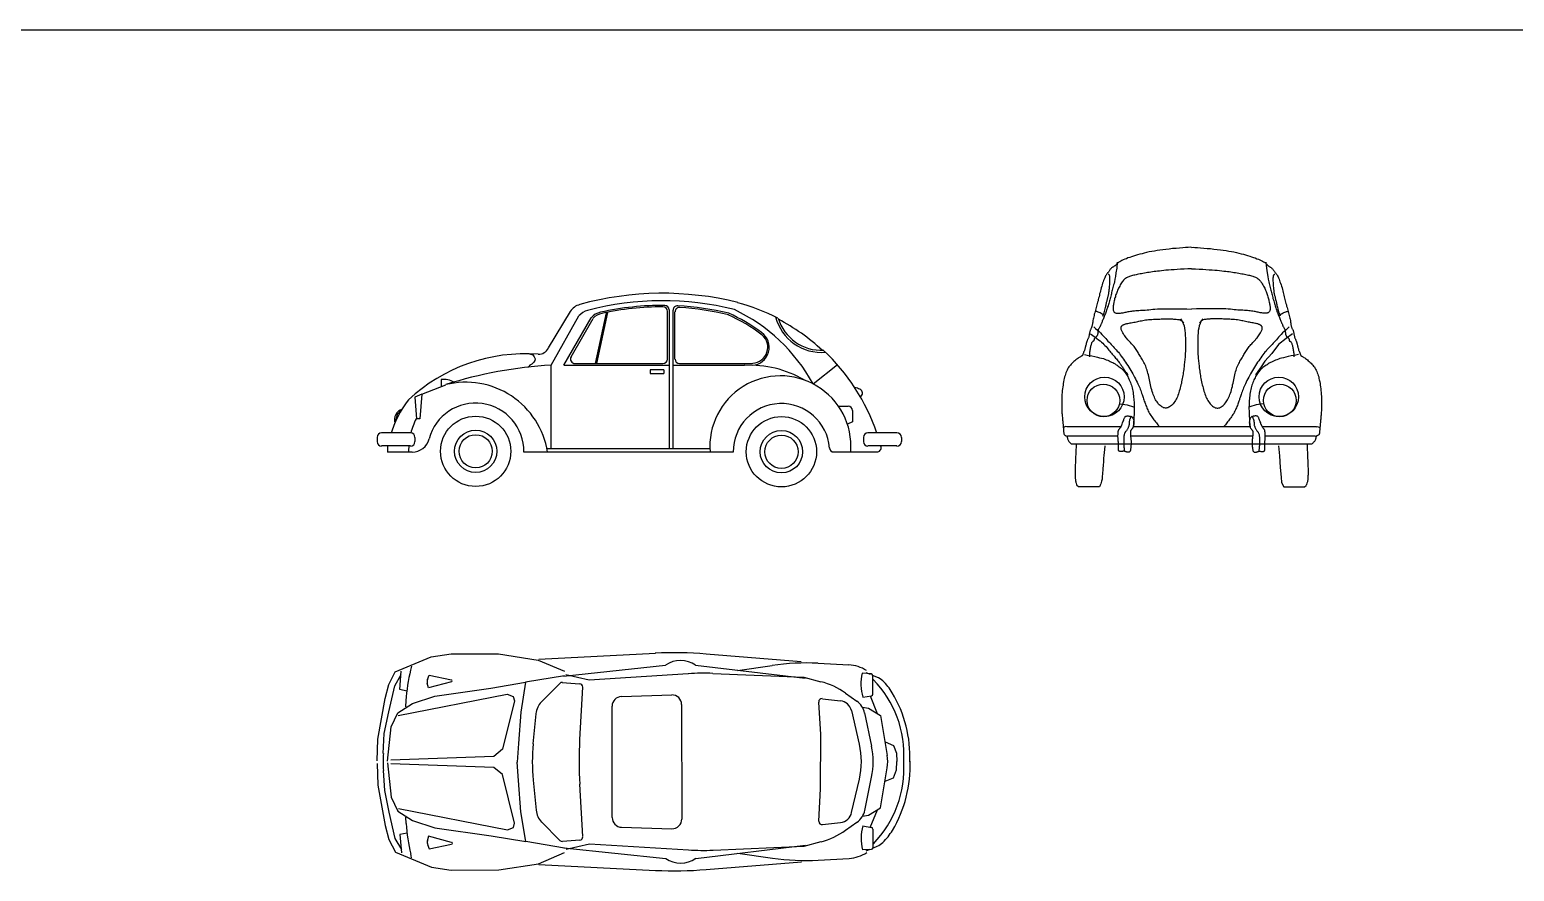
# Model space of a CAD drawing. Header units: millimetres. Extents: x 116290 to 180258, y 22146 to 121276.
# Drawn here: x 128412 to 138424, y 38795 to 44472 of the extents above; entities that cross this region are included whole.
import ezdxf

# ---------------------------------------------------------------- set-up
doc = ezdxf.new("R2010")
doc.units = ezdxf.units.MM
doc.layers.add('www.cad-blocks.net', color=7, linetype='Continuous')

# ---------------------------------------------------------------- blocks, each defined once
blk = doc.blocks.new('A$C7FB7262A')
for p, q in [((1091, 1427), (1877, 1468)), ((2219, 1463), (2861, 1411)), ((119, 1249), (163, 1324)), ((153, 1223), (163, 1346)), ((232, 1380), (226, 1354)), ((340, 1291), (351, 1320)), ((351, 1320), (502, 1288)), ((1264, 1316), (1002, 1272)), ((1258, 1313), (1946, 1388)), ((1274, 1324), (1431, 1288)), ((1431, 1288), (2099, 1330)), ((2148, 1387), (2888, 1299)), ((2265, 1332), (2879, 1306)), ((2431, 1351), (2665, 1386)), ((2879, 1306), (2993, 1276)), ((2974, 1400), (3182, 1389)), ((3333, 1329), (3272, 1333)), ((3297, 1338), (3325, 1327)), ((3343, 1191), (3343, 1318)), ((3346, 1318), (3372, 1307)), ((79, 1072), (119, 1249)), ((201, 1212), (153, 1223)), ((346, 1234), (338, 1266)), ((502, 1276), (346, 1234)), ((1109, 1139), (1232, 1264)), ((1249, 1270), (1366, 1262)), ((1386, 1239), (1366, 886)), ((195, 1149), (192, 1106)), ((1586, 359), (1585, 1111)), ((1648, 1176), (1987, 1187)), ((2054, 1122), (2055, 349)), ((2978, 1138), (2990, 920)), ((3003, 1161), (3125, 1147)), ((3158, 1199), (3236, 1145)), ((3273, 1105), (3315, 1097)), ((3275, 1171), (3334, 1181)), ((3325, 1180), (3373, 1062)), ((49, 926), (79, 1072)), ((1053, 857), (1072, 1060)), ((3200, 1081), (3252, 854)), ((3288, 1065), (3335, 842)), ((3315, 1097), (3396, 1048)), ((3396, 1048), (3440, 779)), ((42, 791), (49, 926)), ((2990, 920), (2990, 738)), ((3426, 870), (3482, 846)), ((3482, 846), (3503, 793)), ((2991, 553), (2990, 735)), ((3503, 793), (3506, 737)), ((3503, 681), (3506, 737)), ((42, 676), (50, 541)), ((1053, 611), (1073, 409)), ((3200, 393), (3253, 619)), ((3289, 408), (3335, 631)), ((3396, 425), (3440, 695)), ((3426, 604), (3482, 628)), ((3482, 628), (3503, 681)), ((50, 541), (80, 395)), ((1387, 231), (1367, 584)), ((2979, 334), (2991, 553)), ((3315, 376), (3396, 425)), ((3326, 293), (3374, 412)), ((80, 395), (120, 219)), ((196, 319), (193, 361)), ((1110, 330), (1233, 205)), ((3003, 312), (3126, 326)), ((3159, 274), (3236, 328)), ((3274, 368), (3315, 376)), ((3276, 303), (3335, 293)), ((120, 219), (164, 143)), ((202, 255), (154, 245)), ((154, 245), (164, 121)), ((347, 234), (339, 201)), ((503, 192), (347, 234)), ((1250, 199), (1367, 208)), ((1649, 294), (1988, 284)), ((3344, 282), (3344, 156)), ((233, 87), (227, 114)), ((341, 177), (352, 148)), ((352, 148), (503, 180)), ((1265, 153), (1003, 197)), ((1259, 156), (1947, 83)), ((1275, 146), (1432, 182)), ((1432, 182), (2101, 141)), ((2149, 84), (2889, 174)), ((2266, 139), (2880, 167)), ((2432, 120), (2667, 86)), ((2880, 167), (2994, 197)), ((3334, 145), (3273, 141)), ((3298, 135), (3326, 146)), ((3347, 156), (3373, 166)), ((1092, 42), (1878, 3)), ((2220, 8), (2863, 61)), ((2975, 73), (3183, 84))]:
    blk.add_line(p, q)
for points in [[(0, 742), (5, 889), (54, 1162), (79, 1256), (123, 1343), (365, 1444), (499, 1463), (820, 1463), (1086, 1422), (1264, 1346)], [(71, 739), (95, 971), (140, 1065), (239, 1128), (389, 1178), (768, 1232), (1002, 1272), (970, 1070), (953, 859), (946, 734)], [(143, 1047), (878, 1192), (919, 1177), (926, 1147), (846, 820), (788, 772), (92, 747)], [(0, 725), (5, 578), (55, 305), (80, 211), (124, 125), (367, 24), (500, 5), (821, 6), (1088, 47), (1265, 123)], [(71, 728), (95, 497), (141, 402), (239, 339), (390, 290), (769, 237), (1003, 197), (970, 399), (954, 610), (946, 734)], [(144, 420), (879, 277), (920, 292), (927, 322), (847, 649), (788, 697), (92, 721)]]:
    blk.add_lwpolyline(points)
for centre, radius, start, end in [((2010, -1127), 2598, 85.3952, 92.9452), ((2046, 1243), 176, 54.6492, 124.7769), ((2892, -157), 1559, 86.9998, 98.3676), ((1491, 1060), 1299, 166.9166, 176.0811), ((2198, -226), 1559, 87.5491, 93.6237), ((3170, 1147), 242, 57.3299, 87.1824), ((3573, 1258), 310, 166.0961, 196.3535), ((3332, 1318), 10.8, 0, 86.3304), ((3321, 1187), 130, 46.3836, 67.2014), ((381, 1276), 43.3, 159.9787, 192.5384), ((500, 1282), 6.5, 284.96, 78.1125), ((1248, 1249), 21.7, 85.7151, 135.3046), ((1365, 1240), 21.7, 356.7256, 85.7151), ((2861, 773), 520, 55.07, 75.2551), ((2831, 784), 722, 356.2451, 44.5195), ((3155, 1013), 371, 30.4577, 46.3836), ((1201, 1048), 130, 135.3046, 174.6214), ((1650, 1111), 65, 91.8201, 179.9989), ((1989, 1122), 65, 359.9245, 91.8201), ((3000, 1140), 21.7, 83.376, 183.115), ((3115, 1061), 86.6, 13.1226, 83.376), ((3161, 1038), 130, 11.7694, 55.07), ((3332, 1191), 10.8, 279.6077, 0), ((2731, 764), 863, 358.0694, 30.4577), ((2346, 736), 1299, 174.6214, 185.4916), ((3960, 737), 2598, 176.7256, 183.3874), ((2746, 736), 520, 346.9903, 13.1226), ((2826, 736), 520, 348.3436, 11.7694), ((1080, 735), 1039, 176.8942, 183.2188), ((2831, 688), 722, 315.5935, 3.8679), ((3184, 737), 260, 350.7246, 9.3883), ((2732, 709), 863, 329.6553, 2.0435), ((1202, 421), 130, 185.4916, 224.8083), ((3162, 435), 130, 305.0429, 348.3436), ((1492, 410), 1299, 184.0319, 193.1964), ((1651, 359), 65, 180.1141, 268.2929), ((1990, 349), 65, 268.2929, 0.1885), ((3001, 333), 21.7, 176.9979, 276.737), ((3116, 412), 86.6, 276.737, 346.9903), ((3574, 216), 310, 163.7595, 194.0169), ((382, 192), 43.3, 167.5746, 200.1342), ((1249, 220), 21.7, 224.8083, 274.3979), ((1366, 229), 21.7, 274.3979, 3.3874), ((2861, 699), 520, 284.8579, 305.0429), ((3333, 282), 10.8, 0.113, 80.5053), ((3155, 460), 371, 313.7293, 329.6553), ((502, 186), 6.5, 282.0005, 75.153), ((2196, 1697), 1559, 266.4893, 272.5638), ((3171, 326), 242, 272.9306, 302.783), ((3333, 156), 10.8, 273.7825, 0.113), ((3322, 286), 130, 292.9116, 313.7293), ((2006, 2598), 2598, 267.1678, 274.7177), ((2047, 228), 176, 235.336, 305.4638), ((2890, 1629), 1559, 261.7454, 273.1132)]:
    blk.add_arc(centre, radius, start, end)
blk = doc.blocks.new('A$C31BF08BD')
for p, q in [((1302, 1184), (1155, 937)), ((1174, 820), (1361, 1153)), ((1260, 820), (1444, 1141)), ((1308, 877), (1457, 1136)), ((1544, 1175), (1471, 833)), ((1554, 1177), (1480, 833)), ((1958, 862), (1958, 1184)), ((1970, 1194), (1970, 256)), ((1997, 256), (1997, 1192)), ((2009, 862), (2009, 1181)), ((1174, 256), (1174, 820)), ((1260, 820), (1970, 820)), ((1334, 833), (1928, 833)), ((1970, 820), (1970, 256)), ((1997, 820), (2477, 820)), ((2039, 833), (2477, 833)), ((2477, 833), (2534, 834)), ((2940, 695), (3105, 826)), ((433, 725), (433, 680)), ((1842, 789), (1842, 764)), ((1935, 789), (1842, 789)), ((1842, 764), (1935, 764)), ((1935, 789), (1935, 764)), ((303, 625), (255, 605)), ((255, 605), (265, 458)), ((303, 625), (289, 458)), ((303, 625), (464, 689)), ((3259, 606), (3261, 607)), ((3111, 544), (3177, 544)), ((3206, 515), (3206, 438)), ((289, 458), (264, 458)), ((3206, 438), (3172, 422)), ((0, 334), (0, 305)), ((226, 364), (30, 364)), ((255, 334), (255, 305)), ((3280, 334), (3280, 305)), ((3506, 364), (3310, 364)), ((3536, 334), (3536, 305)), ((226, 276), (30, 276)), ((70, 276), (70, 235)), ((237, 235), (70, 235)), ((2402, 235), (990, 235)), ((2244, 256), (1145, 256)), ((3370, 235), (3080, 235)), ((3506, 276), (3310, 276))]:
    blk.add_line(p, q)
blk.add_lwpolyline([(1029, 898), (1051, 890), (1059, 878), (1066, 863), (1064, 852), (1057, 842), (1045, 830), (1043, 828), (1030, 822), (1024, 813), (1016, 805)])
for centre, radius in [((665, 240), 237), ((2727, 237), 237), ((665, 240), 143), ((665, 240), 112), ((2727, 237), 143), ((2727, 237), 112)]:
    blk.add_circle(centre, radius)
for centre, radius, start, end in [((1926, -791), 2097, 75.9998, 105.4337), ((1399, 1115), 119, 105.2545, 144.8457), ((1926, -725), 1981, 75.8652, 104.7895), ((1924, -690), 1914, 89.501, 102.6068), ((1924, -687), 1901, 89.8809, 102.3758), ((1928, 1184), 29.7, 0, 89.8809), ((1940, 1194), 29.7, 0, 89.501), ((2026, 1192), 29.7, 86.8853, 180), ((2039, 1181), 29.7, 86.4801, 180), ((1924, -690), 1914, 76.4868, 86.8853), ((1924, -687), 1901, 76.4566, 86.4801), ((2080, -73), 1362, 62.7404, 74.9893), ((1451, 1075), 119, 104.6439, 139.1286), ((1532, 1062), 119, 102.6171, 138.1602), ((1542, 1054), 119, 102.4053, 135.8189), ((1905, 129), 1131, 52.2721, 65.9045), ((1905, 129), 1142, 52.9586, 65.9045), ((1905, 129), 1180, 28.6971, 64.6841), ((2998, 1228), 321, 194.6835, 274.9194), ((2998, 1228), 307, 197.0171, 272.5858), ((2076, -77), 1362, 47.1348, 62.4341), ((2524, 941), 121, 273.7588, 55.3455), ((2527, 942), 108, 273.7588, 49.2139), ((1089, 969), 74.2, 268.3169, 333.731), ((2080, -73), 1362, 18.6684, 46.8625), ((1002, -262), 1160, 85.8415, 132.9598), ((1348, -2119), 2945, 93.3823, 107.4746), ((1334, 862), 29.7, 150.1929, 270), ((1928, 862), 29.7, 270, 0), ((2039, 862), 29.7, 180, 270), ((2511, 85), 736, 59.8321, 92.6951), ((448, 580), 145, 60.3604, 95.8244), ((598, 148), 558, 8.9666, 103.9463), ((2720, 273), 476, 355.9451, 184.6197), ((3188, 503), 170, 66.5195, 78.4834), ((3244, 632), 29.7, 299.9409, 66.5195), ((784, 146), 723, 142.3329, 158.2176), ((196, 451), 78.7, 110.2542, 194.9303), ((196, 451), 69, 121.8515, 186.4247), ((665, 240), 325, 359.1345, 165.1262), ((2727, 237), 325, 4.4068, 180.4327), ((3177, 515), 29.7, 0, 90), ((2253, -330), 2266, 160.8406, 162.1809), ((685, 247), 472, 153.3992, 165.6986), ((30, 334), 29.7, 90, 180), ((30, 305), 29.7, 180, 270), ((226, 334), 29.7, 0, 90), ((226, 305), 29.7, 270, 0), ((237, 354), 119, 270, 345.1262), ((3310, 334), 29.7, 90, 180), ((3310, 305), 29.7, 180, 270), ((3506, 334), 29.7, 0, 90), ((3506, 305), 29.7, 270, 0), ((685, 247), 472, 176.5374, 181.4712), ((3080, 265), 29.7, 184.4068, 270), ((3370, 265), 29.7, 270, 14.6555), ((2080, -73), 1362, 14.6555, 14.8025)]:
    blk.add_arc(centre, radius, start, end)
blk = doc.blocks.new('A$C710842DA')
for p, q in [((34, 407), (403, 407)), ((484, 407), (1269, 407)), ((1350, 407), (1719, 407)), ((39, 345), (379, 345)), ((464, 345), (1288, 345)), ((1373, 345), (1712, 345)), ((63, 291), (1689, 291))]:
    blk.add_line(p, q)
for points in [[(876, 1615), (867, 1616), (853, 1615), (836, 1614), (816, 1613), (794, 1611), (772, 1609), (748, 1607), (725, 1604), (703, 1602), (682, 1599), (662, 1597), (643, 1594), (625, 1591), (607, 1588), (590, 1585), (573, 1581), (557, 1577), (542, 1573), (527, 1569), (512, 1565), (498, 1561), (484, 1557), (471, 1552), (459, 1548), (447, 1544), (436, 1539), (425, 1535), (415, 1531), (406, 1527), (398, 1523), (391, 1519), (385, 1516), (380, 1512), (376, 1508), (372, 1505), (370, 1502), (367, 1499), (365, 1496), (363, 1494), (360, 1492), (358, 1490), (355, 1488), (352, 1487), (349, 1485), (346, 1483), (343, 1482), (340, 1479), (337, 1477), (334, 1474), (331, 1471), (328, 1468), (325, 1464), (323, 1460), (320, 1456), (318, 1453), (315, 1449), (313, 1446), (310, 1443), (307, 1440), (305, 1436), (302, 1433), (299, 1428), (296, 1423), (293, 1417), (290, 1410), (287, 1402), (283, 1393), (280, 1383), (276, 1374), (273, 1363), (270, 1353), (267, 1342), (264, 1332), (261, 1322), (259, 1312), (256, 1302), (254, 1293), (252, 1283), (249, 1274), (247, 1264), (245, 1255), (242, 1246), (240, 1237), (237, 1228), (235, 1219), (232, 1210), (230, 1201), (227, 1192), (225, 1183), (223, 1174), (220, 1164), (218, 1156), (216, 1147), (214, 1139), (212, 1131), (211, 1123), (210, 1116), (209, 1110), (208, 1104), (207, 1098), (206, 1093), (205, 1088), (204, 1084), (203, 1080), (202, 1077), (201, 1073), (199, 1070), (197, 1067), (196, 1064), (194, 1060), (192, 1057), (191, 1053), (190, 1049), (189, 1044), (188, 1039), (187, 1035), (186, 1030), (185, 1025), (185, 1021), (184, 1017), (183, 1013), (182, 1009), (180, 1006), (179, 1003), (178, 1000), (176, 997), (175, 994), (174, 991), (172, 987), (171, 984), (170, 980), (168, 977), (167, 973), (166, 968), (165, 964), (164, 960), (162, 955), (161, 950), (160, 946), (159, 941), (158, 936), (157, 932), (155, 927), (154, 923), (153, 920), (152, 916), (150, 913), (149, 911), (148, 908), (147, 906), (146, 903), (145, 901), (144, 899), (143, 896), (143, 894), (142, 892), (142, 890), (141, 888), (140, 886), (139, 885), (138, 884), (136, 883), (134, 882), (132, 881), (129, 879), (126, 878), (123, 876), (118, 873), (113, 870), (108, 866), (102, 861), (95, 856), (89, 851), (82, 846), (76, 840), (70, 834), (64, 828), (59, 822), (53, 815), (49, 809), (44, 802), (40, 795), (36, 787), (32, 779), (29, 770), (26, 761), (23, 752), (20, 742), (17, 731), (15, 721), (13, 709), (11, 698), (9, 686), (7, 674), (6, 661), (4, 649), (3, 637), (2, 624), (1, 612), (1, 601), (0, 590), (0, 579), (0, 568), (0, 558), (0, 549), (0, 539), (1, 530), (1, 522), (2, 513), (2, 505), (2, 498), (3, 490), (3, 483), (4, 476), (5, 469), (5, 462), (6, 456), (6, 450), (7, 444), (7, 438), (8, 433), (8, 427), (9, 422), (9, 417), (10, 412), (10, 407), (11, 402), (12, 397), (12, 392), (12, 388), (13, 383), (13, 379), (13, 375), (13, 371), (14, 367), (14, 363), (15, 360), (15, 357), (16, 354), (18, 352), (20, 350), (22, 348), (24, 347), (27, 346), (29, 345), (31, 344), (34, 342), (35, 341), (36, 338), (37, 336), (38, 333), (39, 330), (39, 326), (40, 323), (41, 319), (43, 315), (45, 311), (48, 307), (51, 303), (54, 299), (57, 296), (60, 294), (62, 293), (63, 292)], [(876, 1615), (886, 1616), (899, 1615), (916, 1614), (936, 1613), (958, 1611), (981, 1609), (1004, 1607), (1027, 1604), (1049, 1602), (1070, 1599), (1090, 1597), (1109, 1594), (1128, 1591), (1145, 1588), (1162, 1585), (1179, 1581), (1195, 1577), (1211, 1573), (1226, 1569), (1240, 1565), (1254, 1561), (1268, 1557), (1281, 1552), (1293, 1548), (1305, 1544), (1317, 1539), (1327, 1535), (1337, 1531), (1346, 1527), (1354, 1523), (1361, 1519), (1367, 1516), (1372, 1512), (1376, 1508), (1380, 1505), (1383, 1502), (1385, 1499), (1388, 1496), (1390, 1494), (1392, 1492), (1394, 1490), (1397, 1488), (1400, 1487), (1403, 1485), (1406, 1483), (1409, 1482), (1412, 1479), (1415, 1477), (1418, 1474), (1421, 1471), (1424, 1468), (1427, 1464), (1430, 1460), (1432, 1456), (1435, 1453), (1437, 1449), (1440, 1446), (1442, 1443), (1445, 1440), (1447, 1436), (1450, 1433), (1453, 1428), (1456, 1423), (1459, 1417), (1462, 1410), (1466, 1402), (1469, 1393), (1472, 1383), (1476, 1374), (1479, 1363), (1483, 1353), (1486, 1342), (1489, 1332), (1491, 1322), (1494, 1312), (1496, 1302), (1498, 1293), (1501, 1283), (1503, 1274), (1505, 1264), (1508, 1255), (1510, 1246), (1512, 1237), (1515, 1228), (1517, 1219), (1520, 1210), (1522, 1201), (1525, 1192), (1527, 1183), (1530, 1174), (1532, 1164), (1534, 1156), (1537, 1147), (1538, 1139), (1540, 1131), (1542, 1123), (1543, 1116), (1544, 1110), (1545, 1104), (1545, 1098), (1546, 1093), (1547, 1088), (1548, 1084), (1549, 1080), (1550, 1077), (1552, 1073), (1553, 1070), (1555, 1067), (1557, 1064), (1558, 1060), (1560, 1057), (1561, 1053), (1563, 1049), (1564, 1044), (1565, 1039), (1565, 1035), (1566, 1030), (1567, 1025), (1568, 1021), (1569, 1017), (1570, 1013), (1571, 1009), (1572, 1006), (1573, 1003), (1575, 1000), (1576, 997), (1577, 994), (1579, 991), (1580, 987), (1581, 984), (1583, 980), (1584, 977), (1585, 973), (1586, 968), (1588, 964), (1589, 960), (1590, 955), (1591, 950), (1592, 946), (1593, 941), (1595, 936), (1596, 932), (1597, 927), (1598, 923), (1599, 920), (1601, 916), (1602, 913), (1603, 911), (1604, 908), (1605, 906), (1606, 903), (1607, 901), (1608, 899), (1609, 896), (1609, 894), (1610, 892), (1611, 890), (1612, 888), (1612, 886), (1613, 885), (1615, 884), (1616, 883), (1618, 882), (1620, 881), (1623, 879), (1626, 878), (1630, 876), (1634, 873), (1639, 870), (1645, 866), (1651, 861), (1657, 856), (1663, 851), (1670, 846), (1676, 840), (1682, 834), (1688, 828), (1694, 822), (1699, 815), (1704, 809), (1708, 802), (1712, 795), (1716, 787), (1720, 779), (1724, 770), (1727, 761), (1730, 752), (1733, 742), (1735, 731), (1737, 721), (1740, 709), (1742, 698), (1744, 686), (1745, 674), (1747, 661), (1748, 649), (1749, 637), (1750, 624), (1751, 612), (1752, 601), (1752, 590), (1752, 579), (1752, 568), (1752, 558), (1752, 549), (1752, 539), (1752, 530), (1751, 522), (1751, 513), (1750, 505), (1750, 498), (1749, 490), (1749, 483), (1748, 476), (1748, 469), (1747, 462), (1747, 456), (1746, 450), (1746, 444), (1745, 438), (1745, 433), (1744, 427), (1743, 422), (1743, 417), (1742, 412), (1742, 407), (1741, 402), (1741, 397), (1740, 392), (1740, 388), (1740, 383), (1739, 379), (1739, 375), (1739, 371), (1739, 367), (1738, 363), (1738, 360), (1737, 357), (1736, 354), (1735, 352), (1733, 350), (1730, 348), (1728, 347), (1726, 346), (1723, 345), (1721, 344), (1719, 342), (1717, 341), (1716, 338), (1715, 336), (1714, 333), (1714, 330), (1713, 326), (1712, 323), (1711, 319), (1709, 315), (1707, 311), (1704, 307), (1701, 303), (1698, 299), (1695, 296), (1693, 294), (1691, 293), (1689, 292)], [(375, 1515), (371, 1476), (366, 1444), (363, 1419), (359, 1400), (356, 1384), (353, 1372), (350, 1363), (348, 1354), (346, 1346), (343, 1337), (341, 1328), (339, 1320), (337, 1312), (335, 1303), (333, 1295), (331, 1286), (329, 1278), (327, 1270), (325, 1262), (322, 1254), (320, 1246), (318, 1238), (315, 1230), (313, 1222), (310, 1214), (308, 1207), (305, 1199), (303, 1192), (300, 1184), (297, 1177), (295, 1170), (292, 1163), (289, 1156), (287, 1149), (284, 1143), (281, 1136), (279, 1130), (276, 1124), (274, 1118), (272, 1113), (270, 1108), (268, 1103), (266, 1099), (265, 1095), (263, 1091), (262, 1088), (260, 1085), (259, 1082), (257, 1079), (255, 1076), (254, 1074), (252, 1071), (251, 1069), (250, 1067), (249, 1064), (247, 1061), (247, 1058), (246, 1055), (245, 1052), (245, 1048), (244, 1045), (244, 1042), (243, 1039), (243, 1036), (243, 1033), (242, 1030), (242, 1028), (241, 1026), (241, 1024), (240, 1022), (239, 1020), (238, 1018), (237, 1016), (235, 1015), (233, 1013), (232, 1011), (230, 1010), (228, 1008), (226, 1007), (225, 1005), (223, 1003), (222, 1002), (221, 1000), (220, 998), (219, 996), (218, 995), (218, 993), (218, 992), (217, 991), (217, 990), (217, 989), (217, 988), (217, 987), (217, 986), (216, 986), (216, 985), (215, 984), (214, 984), (212, 983), (211, 982), (209, 981), (207, 979), (206, 977), (204, 974), (202, 971), (201, 968), (199, 963), (198, 959), (197, 953), (195, 948), (194, 942), (193, 936), (192, 930), (190, 923), (189, 916), (188, 909), (188, 901), (187, 894), (187, 885), (187, 877)], [(1377, 1515), (1382, 1476), (1386, 1444), (1390, 1419), (1393, 1400), (1396, 1384), (1399, 1372), (1402, 1363), (1404, 1354), (1407, 1346), (1409, 1337), (1411, 1328), (1413, 1320), (1415, 1312), (1417, 1303), (1419, 1295), (1421, 1286), (1423, 1278), (1425, 1270), (1428, 1262), (1430, 1254), (1432, 1246), (1435, 1238), (1437, 1230), (1439, 1222), (1442, 1214), (1445, 1207), (1447, 1199), (1450, 1192), (1452, 1184), (1455, 1177), (1458, 1170), (1460, 1163), (1463, 1156), (1466, 1149), (1468, 1143), (1471, 1136), (1474, 1130), (1476, 1124), (1478, 1118), (1480, 1113), (1482, 1108), (1484, 1103), (1486, 1099), (1488, 1095), (1489, 1091), (1491, 1088), (1492, 1085), (1494, 1082), (1495, 1079), (1497, 1076), (1498, 1074), (1500, 1071), (1501, 1069), (1503, 1067), (1504, 1064), (1505, 1061), (1506, 1058), (1507, 1055), (1507, 1052), (1508, 1048), (1508, 1045), (1509, 1042), (1509, 1039), (1509, 1036), (1510, 1033), (1510, 1030), (1510, 1028), (1511, 1026), (1512, 1024), (1512, 1022), (1513, 1020), (1514, 1018), (1516, 1016), (1517, 1015), (1519, 1013), (1521, 1011), (1522, 1010), (1524, 1008), (1526, 1007), (1528, 1005), (1529, 1003), (1530, 1002), (1531, 1000), (1532, 998), (1533, 996), (1534, 995), (1534, 993), (1535, 992), (1535, 991), (1535, 990), (1535, 989), (1535, 988), (1535, 987), (1535, 986), (1536, 986), (1537, 985), (1537, 984), (1539, 984), (1540, 983), (1542, 982), (1543, 981), (1545, 979), (1547, 977), (1548, 974), (1550, 971), (1551, 968), (1553, 963), (1554, 959), (1556, 953), (1557, 948), (1558, 942), (1559, 936), (1561, 930), (1562, 923), (1563, 916), (1564, 909), (1565, 901), (1565, 894), (1566, 885), (1566, 877)], [(278, 1152), (282, 1164), (286, 1174), (289, 1184), (291, 1193), (293, 1201), (295, 1209), (297, 1216), (298, 1222), (299, 1229), (301, 1235), (302, 1240), (303, 1246), (304, 1251), (306, 1256), (307, 1261), (308, 1266), (309, 1270), (311, 1275), (312, 1279), (313, 1284), (314, 1289), (315, 1293), (316, 1298), (317, 1303), (318, 1308), (319, 1314), (320, 1320), (320, 1326), (321, 1332), (322, 1339), (323, 1346), (323, 1354), (324, 1362), (324, 1370), (325, 1379), (325, 1387), (325, 1395), (325, 1403), (325, 1410), (325, 1416), (324, 1421), (323, 1425), (322, 1428), (321, 1431), (319, 1432), (318, 1434), (317, 1434), (315, 1434)], [(876, 1471), (850, 1470), (825, 1469), (801, 1468), (779, 1466), (758, 1465), (739, 1464), (720, 1462), (703, 1461), (688, 1459), (673, 1458), (659, 1456), (647, 1455), (635, 1453), (623, 1452), (612, 1450), (601, 1449), (590, 1447), (579, 1445), (569, 1444), (558, 1442), (548, 1440), (538, 1438), (529, 1436), (519, 1434), (510, 1433), (502, 1431), (494, 1429), (486, 1427), (478, 1425), (471, 1423), (465, 1421), (458, 1419), (452, 1417), (447, 1415), (441, 1412), (436, 1409), (431, 1406), (426, 1403), (422, 1398), (417, 1394), (413, 1388), (408, 1383), (404, 1376), (399, 1370), (395, 1363), (391, 1355), (387, 1348), (384, 1341), (380, 1333), (377, 1326), (374, 1319), (371, 1312), (369, 1304), (366, 1297), (364, 1290), (362, 1283), (359, 1276), (357, 1268), (356, 1261), (354, 1254), (352, 1247), (351, 1240), (350, 1234), (349, 1227), (348, 1221), (347, 1216), (347, 1210), (347, 1205), (347, 1200), (348, 1195), (348, 1191), (349, 1188), (351, 1184), (352, 1181), (354, 1179), (357, 1177), (360, 1175), (363, 1173), (367, 1172), (371, 1171), (375, 1171), (380, 1171), (385, 1171), (391, 1171), (397, 1172), (403, 1173), (409, 1174), (415, 1175), (421, 1176), (427, 1178), (434, 1179), (441, 1181), (448, 1182), (455, 1184), (463, 1185), (472, 1186), (480, 1187), (490, 1188), (500, 1189), (510, 1190), (520, 1190), (531, 1191), (542, 1192), (553, 1192), (564, 1193), (576, 1194), (588, 1195), (601, 1197), (614, 1198), (629, 1199), (646, 1200), (664, 1201), (684, 1201), (706, 1202), (730, 1202), (755, 1202), (783, 1202), (812, 1202), (843, 1201), (876, 1199)], [(876, 1471), (902, 1470), (927, 1469), (951, 1468), (973, 1466), (994, 1465), (1014, 1464), (1032, 1462), (1049, 1461), (1065, 1459), (1079, 1458), (1093, 1456), (1106, 1455), (1118, 1453), (1129, 1452), (1141, 1450), (1152, 1449), (1162, 1447), (1173, 1445), (1184, 1444), (1194, 1442), (1204, 1440), (1214, 1438), (1224, 1436), (1233, 1434), (1242, 1433), (1251, 1431), (1259, 1429), (1267, 1427), (1274, 1425), (1281, 1423), (1288, 1421), (1294, 1419), (1300, 1417), (1306, 1415), (1311, 1412), (1316, 1409), (1321, 1406), (1326, 1403), (1331, 1398), (1335, 1394), (1340, 1388), (1344, 1383), (1349, 1376), (1353, 1370), (1357, 1363), (1361, 1355), (1365, 1348), (1369, 1341), (1372, 1333), (1375, 1326), (1378, 1319), (1381, 1312), (1384, 1304), (1386, 1297), (1389, 1290), (1391, 1283), (1393, 1276), (1395, 1268), (1397, 1261), (1398, 1254), (1400, 1247), (1401, 1240), (1402, 1234), (1403, 1227), (1404, 1221), (1405, 1216), (1405, 1210), (1405, 1205), (1405, 1200), (1405, 1195), (1404, 1191), (1403, 1188), (1402, 1184), (1400, 1181), (1398, 1179), (1395, 1177), (1393, 1175), (1389, 1173), (1386, 1172), (1382, 1171), (1377, 1171), (1372, 1171), (1367, 1171), (1362, 1171), (1356, 1172), (1350, 1173), (1344, 1174), (1338, 1175), (1331, 1176), (1325, 1178), (1318, 1179), (1312, 1181), (1304, 1182), (1297, 1184), (1289, 1185), (1281, 1186), (1272, 1187), (1262, 1188), (1253, 1189), (1242, 1190), (1232, 1190), (1221, 1191), (1210, 1192), (1199, 1192), (1188, 1193), (1176, 1194), (1164, 1195), (1152, 1197), (1138, 1198), (1123, 1199), (1107, 1200), (1088, 1201), (1068, 1201), (1047, 1202), (1023, 1202), (997, 1202), (970, 1202), (940, 1202), (909, 1201), (876, 1199)], [(1475, 1152), (1470, 1164), (1467, 1174), (1464, 1184), (1461, 1193), (1459, 1201), (1457, 1209), (1456, 1216), (1454, 1222), (1453, 1229), (1452, 1235), (1451, 1240), (1449, 1246), (1448, 1251), (1447, 1256), (1445, 1261), (1444, 1266), (1443, 1270), (1442, 1275), (1441, 1279), (1439, 1284), (1438, 1289), (1437, 1293), (1436, 1298), (1435, 1303), (1434, 1308), (1433, 1314), (1433, 1320), (1432, 1326), (1431, 1332), (1430, 1339), (1430, 1346), (1429, 1354), (1429, 1362), (1428, 1370), (1428, 1379), (1427, 1387), (1427, 1395), (1427, 1403), (1427, 1410), (1428, 1416), (1428, 1421), (1429, 1425), (1430, 1428), (1432, 1431), (1433, 1432), (1434, 1434), (1436, 1434), (1437, 1434)], [(283, 1160), (274, 1165), (267, 1170), (260, 1174), (253, 1177), (247, 1179), (241, 1181), (236, 1183), (230, 1184)], [(801, 1133), (811, 1119), (819, 1103), (825, 1087), (829, 1071), (831, 1054), (833, 1037), (833, 1020), (834, 1004), (834, 989), (834, 974), (834, 961), (834, 948), (834, 935), (834, 924), (834, 913), (833, 902), (833, 892), (832, 882), (832, 873), (831, 864), (830, 855), (829, 846), (828, 837), (827, 828), (826, 819), (825, 810), (824, 800), (823, 791), (822, 781), (820, 771), (819, 761), (817, 751), (815, 740), (813, 730), (811, 719), (809, 709), (807, 698), (804, 688), (802, 677), (799, 667), (796, 657), (793, 646), (790, 637), (787, 627), (783, 617), (780, 608), (776, 599), (771, 591), (767, 583), (762, 575), (757, 567), (751, 561), (745, 554), (740, 549), (734, 544), (728, 540), (722, 537), (716, 534), (710, 533), (704, 532), (699, 532), (693, 533), (687, 534), (681, 537), (675, 540), (670, 544), (664, 548), (658, 554), (653, 559), (648, 566), (643, 573), (638, 580), (633, 588), (629, 596), (625, 605), (621, 614), (617, 623), (614, 633), (610, 643), (607, 654), (604, 665), (602, 676), (599, 688), (597, 699), (594, 711), (592, 723), (590, 734), (587, 745), (585, 756), (582, 767), (579, 777), (576, 787), (573, 796), (570, 806), (567, 815), (563, 824), (559, 832), (554, 840), (550, 848), (545, 856), (541, 864), (536, 871), (532, 879), (527, 886), (523, 893), (519, 900), (515, 907), (511, 913), (507, 920), (502, 927), (498, 933), (493, 940), (488, 946), (482, 953), (476, 960), (470, 966), (464, 973), (458, 980), (452, 986), (446, 993), (440, 1000), (435, 1006), (430, 1013), (425, 1019), (420, 1026), (416, 1032), (413, 1038), (409, 1043), (407, 1048), (405, 1053), (403, 1057), (402, 1061), (401, 1065), (400, 1068), (400, 1072), (400, 1075), (401, 1077), (402, 1080), (403, 1082), (404, 1084), (406, 1086), (407, 1088), (409, 1089), (411, 1091), (414, 1092), (416, 1094), (419, 1095), (422, 1096), (426, 1098), (430, 1099), (435, 1100), (440, 1102), (447, 1103), (454, 1104), (461, 1106), (469, 1107), (478, 1109), (487, 1111), (495, 1112), (504, 1114), (513, 1116), (521, 1118), (530, 1119), (539, 1121), (548, 1123), (557, 1124), (566, 1126), (576, 1127), (586, 1128), (597, 1129), (608, 1130), (619, 1131), (630, 1131), (641, 1132), (651, 1132), (661, 1132), (670, 1133), (679, 1133), (687, 1133), (695, 1133), (702, 1134), (709, 1134), (716, 1134), (723, 1134), (729, 1134), (736, 1133), (742, 1133), (748, 1133), (755, 1132), (761, 1132), (767, 1131), (773, 1131), (780, 1130), (786, 1129), (792, 1128), (799, 1126), (805, 1123), (811, 1119), (818, 1114), (824, 1107)], [(951, 1133), (941, 1119), (933, 1103), (928, 1087), (924, 1071), (921, 1054), (920, 1037), (919, 1020), (919, 1004), (918, 989), (918, 974), (918, 961), (918, 948), (918, 935), (918, 924), (919, 913), (919, 902), (919, 892), (920, 882), (921, 873), (921, 864), (922, 855), (923, 846), (924, 837), (925, 828), (926, 819), (927, 810), (928, 800), (929, 791), (931, 781), (932, 771), (934, 761), (935, 751), (937, 740), (939, 730), (941, 719), (943, 709), (946, 698), (948, 688), (951, 677), (953, 667), (956, 657), (959, 646), (962, 637), (965, 627), (969, 617), (973, 608), (977, 599), (981, 591), (986, 583), (991, 575), (996, 567), (1001, 561), (1007, 554), (1013, 549), (1018, 544), (1024, 540), (1030, 537), (1036, 534), (1042, 533), (1048, 532), (1054, 532), (1060, 533), (1065, 534), (1071, 537), (1077, 540), (1083, 544), (1088, 548), (1094, 554), (1099, 559), (1105, 566), (1110, 573), (1114, 580), (1119, 588), (1123, 596), (1128, 605), (1131, 614), (1135, 623), (1139, 633), (1142, 643), (1145, 654), (1148, 665), (1151, 676), (1153, 688), (1156, 699), (1158, 711), (1160, 723), (1163, 734), (1165, 745), (1168, 756), (1170, 767), (1173, 777), (1176, 787), (1179, 796), (1182, 806), (1186, 815), (1190, 824), (1194, 832), (1198, 840), (1202, 848), (1207, 856), (1212, 864), (1216, 871), (1221, 879), (1225, 886), (1229, 893), (1233, 900), (1237, 907), (1242, 913), (1246, 920), (1250, 927), (1255, 933), (1260, 940), (1265, 946), (1270, 953), (1276, 960), (1282, 966), (1288, 973), (1295, 980), (1301, 986), (1306, 993), (1312, 1000), (1318, 1006), (1323, 1013), (1328, 1019), (1332, 1026), (1336, 1032), (1340, 1038), (1343, 1043), (1346, 1048), (1348, 1053), (1349, 1057), (1351, 1061), (1352, 1065), (1352, 1068), (1352, 1072), (1352, 1075), (1351, 1077), (1351, 1080), (1350, 1082), (1348, 1084), (1347, 1086), (1345, 1088), (1343, 1089), (1341, 1091), (1339, 1092), (1336, 1094), (1334, 1095), (1330, 1096), (1327, 1098), (1323, 1099), (1318, 1100), (1312, 1102), (1306, 1103), (1299, 1104), (1291, 1106), (1283, 1107), (1274, 1109), (1266, 1111), (1257, 1112), (1248, 1114), (1240, 1116), (1231, 1118), (1222, 1119), (1214, 1121), (1205, 1123), (1196, 1124), (1186, 1126), (1176, 1127), (1166, 1128), (1155, 1129), (1144, 1130), (1133, 1131), (1122, 1131), (1111, 1132), (1101, 1132), (1091, 1132), (1082, 1133), (1073, 1133), (1065, 1133), (1057, 1133), (1050, 1134), (1043, 1134), (1036, 1134), (1029, 1134), (1023, 1134), (1017, 1133), (1010, 1133), (1004, 1133), (998, 1132), (991, 1132), (985, 1131), (979, 1131), (973, 1130), (966, 1129), (960, 1128), (954, 1126), (947, 1123), (941, 1119), (935, 1114), (929, 1107)], [(1470, 1160), (1478, 1165), (1486, 1170), (1493, 1174), (1499, 1177), (1505, 1179), (1511, 1181), (1517, 1183), (1522, 1184)], [(195, 1032), (211, 1021), (225, 1011), (237, 1002), (249, 993), (259, 985), (268, 977), (277, 969), (285, 961), (292, 953), (299, 946), (306, 938), (312, 931), (318, 923), (324, 916), (330, 909), (336, 902), (341, 895), (347, 888), (353, 882), (359, 875), (364, 869), (370, 863), (375, 857), (379, 851), (384, 846), (388, 840), (392, 835), (395, 830), (399, 825), (402, 819), (405, 814), (409, 809), (413, 803), (416, 798), (420, 792), (425, 786), (429, 779), (434, 772), (440, 764), (445, 755)], [(217, 1079), (229, 1068), (241, 1058), (252, 1048), (262, 1038), (271, 1028), (280, 1018), (289, 1009), (297, 1000), (305, 992), (312, 984), (320, 976), (327, 969), (334, 961), (341, 954), (348, 947), (354, 939), (361, 932), (368, 924), (375, 916), (382, 908), (389, 899), (395, 890), (402, 881), (410, 871), (417, 861), (424, 851), (431, 841), (438, 830), (445, 819), (452, 808), (459, 796), (466, 785), (473, 773), (479, 762), (486, 750), (492, 739), (498, 728), (503, 717), (508, 706), (513, 696), (518, 686), (522, 676), (526, 667), (530, 658), (533, 649), (536, 641), (539, 632), (542, 624), (545, 617), (547, 609), (550, 602), (552, 594), (555, 587), (557, 579), (560, 572), (562, 565), (565, 557), (568, 549), (571, 542), (574, 534), (577, 526), (581, 519), (584, 511), (588, 503), (593, 496), (597, 488), (602, 481), (607, 473), (612, 466), (617, 459), (622, 452), (628, 445), (633, 438), (639, 431), (644, 425), (648, 419), (652, 415), (655, 411), (657, 408), (658, 407)], [(1535, 1079), (1523, 1068), (1511, 1058), (1501, 1048), (1490, 1038), (1481, 1028), (1472, 1018), (1463, 1009), (1455, 1000), (1448, 992), (1440, 984), (1433, 976), (1426, 969), (1419, 961), (1412, 954), (1405, 947), (1398, 939), (1391, 932), (1384, 924), (1378, 916), (1371, 908), (1364, 899), (1357, 890), (1350, 881), (1343, 871), (1336, 861), (1329, 851), (1321, 841), (1314, 830), (1307, 819), (1300, 808), (1293, 796), (1286, 785), (1279, 773), (1273, 762), (1267, 750), (1261, 739), (1255, 728), (1249, 717), (1244, 706), (1239, 696), (1235, 686), (1230, 676), (1226, 667), (1223, 658), (1219, 649), (1216, 641), (1213, 632), (1210, 624), (1208, 617), (1205, 609), (1203, 602), (1200, 594), (1198, 587), (1195, 579), (1193, 572), (1190, 565), (1187, 557), (1185, 549), (1182, 542), (1179, 534), (1175, 526), (1172, 519), (1168, 511), (1164, 503), (1160, 496), (1155, 488), (1150, 481), (1145, 473), (1140, 466), (1135, 459), (1130, 452), (1124, 445), (1119, 438), (1114, 431), (1109, 425), (1104, 419), (1100, 415), (1097, 411), (1095, 408), (1094, 407)], [(1557, 1032), (1514, 1002), (1462, 961), (1418, 900), (1369, 849), (1345, 810), (1323, 779), (1307, 755)], [(154, 892), (181, 887), (204, 883), (224, 879), (241, 875), (256, 871), (269, 868), (281, 865), (291, 861), (301, 858), (311, 854), (320, 850), (328, 846), (337, 842), (344, 838), (352, 834), (360, 829), (367, 824), (374, 820), (381, 815), (388, 810), (395, 805), (401, 800), (407, 794), (413, 789), (418, 783), (423, 777), (428, 771), (432, 764), (437, 758), (441, 751), (445, 744), (449, 736), (452, 729), (456, 721), (460, 713), (463, 704), (467, 696), (470, 687), (473, 677), (475, 667), (477, 657), (479, 647), (481, 636), (483, 625), (484, 615), (485, 604), (486, 593), (487, 583), (488, 573), (488, 563), (489, 553), (489, 544), (489, 534), (489, 525), (489, 515), (489, 506), (488, 496), (488, 486), (487, 475), (487, 464), (486, 451), (485, 438), (484, 423), (483, 407)], [(1598, 892), (1571, 887), (1548, 883), (1528, 879), (1511, 875), (1496, 871), (1483, 868), (1471, 865), (1461, 861), (1451, 858), (1442, 854), (1433, 850), (1424, 846), (1416, 842), (1408, 838), (1400, 834), (1393, 829), (1385, 824), (1378, 820), (1371, 815), (1364, 810), (1357, 805), (1351, 800), (1345, 794), (1339, 789), (1334, 783), (1329, 777), (1324, 771), (1320, 764), (1316, 758), (1312, 751), (1308, 744), (1304, 736), (1300, 729), (1296, 721), (1293, 713), (1289, 704), (1286, 696), (1283, 687), (1280, 677), (1277, 667), (1275, 657), (1273, 647), (1271, 636), (1269, 625), (1268, 615), (1267, 604), (1266, 593), (1265, 583), (1265, 573), (1264, 563), (1264, 553), (1264, 544), (1263, 534), (1263, 525), (1264, 515), (1264, 506), (1264, 496), (1265, 486), (1265, 475), (1266, 463), (1266, 451), (1267, 436), (1269, 421), (1270, 403)], [(394, 561), (441, 553), (484, 540), (492, 537)], [(1358, 561), (1311, 553), (1268, 540), (1260, 537)], [(34, 406), (26, 407), (12, 401)], [(468, 477), (475, 470), (480, 463), (484, 455), (486, 448), (487, 441), (487, 434), (486, 428), (486, 422), (485, 417), (484, 413), (484, 409), (483, 405), (482, 402), (480, 400), (479, 397), (478, 395), (476, 393), (475, 391), (473, 389), (471, 387), (469, 385), (468, 383), (466, 381), (465, 379), (464, 376), (464, 373), (463, 370), (463, 366), (463, 363), (463, 359), (463, 356), (464, 352), (464, 348), (464, 344), (465, 341), (465, 337), (466, 333), (466, 329), (467, 325), (467, 321), (467, 317), (468, 313), (468, 309), (468, 305), (468, 300), (468, 296), (468, 292), (468, 288), (468, 283), (467, 279), (467, 275), (467, 271), (467, 267), (466, 263), (466, 260), (465, 256), (465, 253), (464, 249), (463, 246), (462, 243), (461, 241), (459, 239), (457, 237), (455, 235), (453, 235), (450, 234), (447, 234), (445, 234), (442, 235), (439, 235), (437, 236), (434, 236), (432, 237), (431, 238), (429, 238), (428, 239), (426, 239), (425, 239), (423, 240), (421, 240), (419, 240), (416, 240), (413, 240), (410, 239), (407, 239), (404, 239), (401, 239), (399, 239), (396, 239), (394, 239), (393, 239), (391, 239), (390, 240), (388, 240), (387, 241), (386, 242), (385, 243), (385, 244), (384, 246), (384, 248), (383, 250), (383, 252), (383, 255), (383, 258), (382, 262), (382, 266), (382, 271), (382, 275), (382, 280), (382, 285), (382, 290), (382, 295), (382, 299), (382, 303), (381, 307), (381, 311), (381, 315), (380, 319), (380, 323), (380, 327), (380, 331), (379, 336), (379, 340), (379, 344), (379, 349), (380, 353), (380, 357), (380, 361), (380, 365), (380, 368), (381, 372), (381, 375), (382, 378), (383, 380), (384, 383), (385, 385), (386, 387), (388, 389), (389, 391), (391, 393), (393, 395), (395, 398), (398, 402), (400, 407), (403, 412), (405, 418), (408, 424), (411, 431), (413, 438), (416, 445), (418, 451), (420, 457), (422, 462), (424, 466), (426, 469), (427, 472), (429, 474), (432, 476), (434, 477), (437, 478), (441, 479), (444, 479), (448, 479), (452, 478), (456, 478), (459, 477), (462, 476), (464, 474), (465, 473), (465, 472), (465, 470), (464, 468), (463, 466), (462, 463), (461, 460), (459, 457), (458, 453), (457, 449), (457, 445), (456, 440), (456, 435), (455, 430), (455, 425), (454, 420), (453, 415), (452, 411), (451, 406), (449, 402), (448, 398), (446, 394), (444, 390), (441, 386), (439, 383), (436, 379), (434, 376), (431, 373), (429, 369), (427, 366), (424, 362), (423, 358), (421, 353), (421, 348), (420, 343), (419, 338), (419, 333), (419, 328), (419, 323), (419, 318), (419, 314), (419, 311), (419, 307), (419, 304), (419, 301), (419, 297), (419, 293), (419, 289), (419, 284), (420, 279), (420, 273), (420, 267), (421, 261), (421, 255), (422, 249), (422, 243)], [(1284, 477), (1277, 470), (1272, 463), (1269, 455), (1267, 448), (1266, 441), (1265, 434), (1266, 428), (1266, 422), (1267, 417), (1268, 413), (1269, 409), (1270, 405), (1271, 402), (1272, 400), (1273, 397), (1274, 395), (1276, 393), (1278, 391), (1279, 389), (1281, 387), (1283, 385), (1285, 383), (1286, 381), (1287, 379), (1288, 376), (1289, 373), (1289, 370), (1289, 366), (1289, 363), (1289, 359), (1289, 356), (1289, 352), (1288, 348), (1288, 344), (1287, 341), (1287, 337), (1286, 333), (1286, 329), (1286, 325), (1285, 321), (1285, 317), (1285, 313), (1285, 309), (1285, 305), (1285, 300), (1285, 296), (1285, 292), (1285, 288), (1285, 283), (1285, 279), (1285, 275), (1285, 271), (1286, 267), (1286, 263), (1286, 260), (1287, 256), (1288, 253), (1288, 249), (1289, 246), (1290, 243), (1292, 241), (1293, 239), (1295, 237), (1297, 235), (1300, 235), (1302, 234), (1305, 234), (1308, 234), (1310, 235), (1313, 235), (1316, 236), (1318, 236), (1320, 237), (1322, 238), (1323, 238), (1325, 239), (1326, 239), (1328, 239), (1329, 240), (1331, 240), (1334, 240), (1336, 240), (1339, 240), (1342, 239), (1345, 239), (1348, 239), (1351, 239), (1353, 239), (1356, 239), (1358, 239), (1360, 239), (1361, 239), (1363, 240), (1364, 240), (1365, 241), (1366, 242), (1367, 243), (1368, 244), (1368, 246), (1369, 248), (1369, 250), (1369, 252), (1370, 255), (1370, 258), (1370, 262), (1370, 266), (1370, 271), (1370, 275), (1370, 280), (1370, 285), (1370, 290), (1370, 295), (1370, 299), (1371, 303), (1371, 307), (1371, 311), (1372, 315), (1372, 319), (1372, 323), (1373, 327), (1373, 331), (1373, 336), (1373, 340), (1373, 344), (1373, 349), (1373, 353), (1373, 357), (1372, 361), (1372, 365), (1372, 368), (1371, 372), (1371, 375), (1370, 378), (1370, 380), (1369, 383), (1368, 385), (1366, 387), (1365, 389), (1363, 391), (1361, 393), (1359, 395), (1357, 398), (1355, 402), (1352, 407), (1350, 412), (1347, 418), (1344, 424), (1342, 431), (1339, 438), (1337, 445), (1334, 451), (1332, 457), (1330, 462), (1329, 466), (1327, 469), (1325, 472), (1323, 474), (1321, 476), (1318, 477), (1315, 478), (1312, 479), (1308, 479), (1304, 479), (1300, 478), (1296, 478), (1293, 477), (1290, 476), (1288, 474), (1287, 473), (1287, 472), (1287, 470), (1288, 468), (1289, 466), (1290, 463), (1292, 460), (1293, 457), (1294, 453), (1295, 449), (1295, 445), (1296, 440), (1297, 435), (1297, 430), (1298, 425), (1298, 420), (1299, 415), (1300, 411), (1302, 406), (1303, 402), (1305, 398), (1307, 394), (1309, 390), (1311, 386), (1313, 383), (1316, 379), (1318, 376), (1321, 373), (1324, 369), (1326, 366), (1328, 362), (1330, 358), (1331, 353), (1332, 348), (1332, 343), (1333, 338), (1333, 333), (1333, 328), (1333, 323), (1333, 318), (1333, 314), (1333, 311), (1333, 307), (1333, 304), (1333, 301), (1333, 297), (1333, 293), (1333, 289), (1333, 284), (1333, 279), (1332, 273), (1332, 267), (1331, 261), (1331, 255), (1330, 249), (1330, 243)], [(1719, 406), (1726, 407), (1741, 401)], [(97, 286), (97, 267), (96, 249), (95, 233), (95, 218), (94, 205), (94, 192), (93, 181), (93, 170), (93, 160), (92, 151), (92, 143), (91, 135), (91, 127), (90, 120), (90, 113), (90, 107), (90, 100), (90, 94), (90, 87), (91, 81), (91, 75), (92, 69), (92, 63), (92, 57), (93, 52), (93, 46), (94, 41), (95, 35), (96, 30), (98, 24), (100, 17), (103, 10)], [(290, 277), (288, 253), (286, 231), (285, 211), (283, 194), (282, 178), (281, 164), (280, 151), (279, 139), (278, 128), (277, 118), (277, 109), (276, 99), (275, 91), (275, 83), (274, 75), (273, 68), (273, 60), (272, 53), (271, 46), (269, 38), (267, 30), (264, 21), (260, 11), (256, 0)], [(1462, 277), (1468, 209), (1474, 131), (1479, 65), (1482, 30), (1497, 0)], [(1655, 286), (1656, 267), (1656, 249), (1657, 233), (1658, 218), (1658, 205), (1658, 192), (1659, 181), (1659, 170), (1660, 160), (1660, 151), (1661, 143), (1661, 135), (1662, 127), (1662, 120), (1662, 113), (1662, 107), (1662, 100), (1662, 94), (1662, 87), (1662, 81), (1661, 75), (1661, 69), (1660, 63), (1660, 57), (1659, 52), (1659, 46), (1658, 41), (1657, 35), (1656, 30), (1654, 24), (1652, 17), (1649, 10)], [(256, 0), (114, 1), (103, 10)], [(1497, 0), (1638, 1), (1649, 10)]]:
    blk.add_lwpolyline(points)
for centre, radius in [((288, 607), 133), ((1464, 607), 133), ((281, 583), 110), ((1471, 583), 110)]:
    blk.add_circle(centre, radius)
blk = doc.blocks.new('FORMAT')
at = {"color": 155, "true_color": 0x546d8e}
blk.add_line((120019, 44472), (180258, 44472), dxfattribs=at)

msp = doc.modelspace()

# ---------------------------------------------------------------- block references
for name, p in [('A$C710842DA', (135372, 41388)), ('A$C31BF08BD', (130755, 41388)), ('A$C7FB7262A', (130755, 38798))]:
    msp.add_blockref(name, p)
at = {"layer": 'www.cad-blocks.net'}
msp.add_blockref('FORMAT', (0, 0), dxfattribs=at)

doc.saveas('drawing.dxf')
